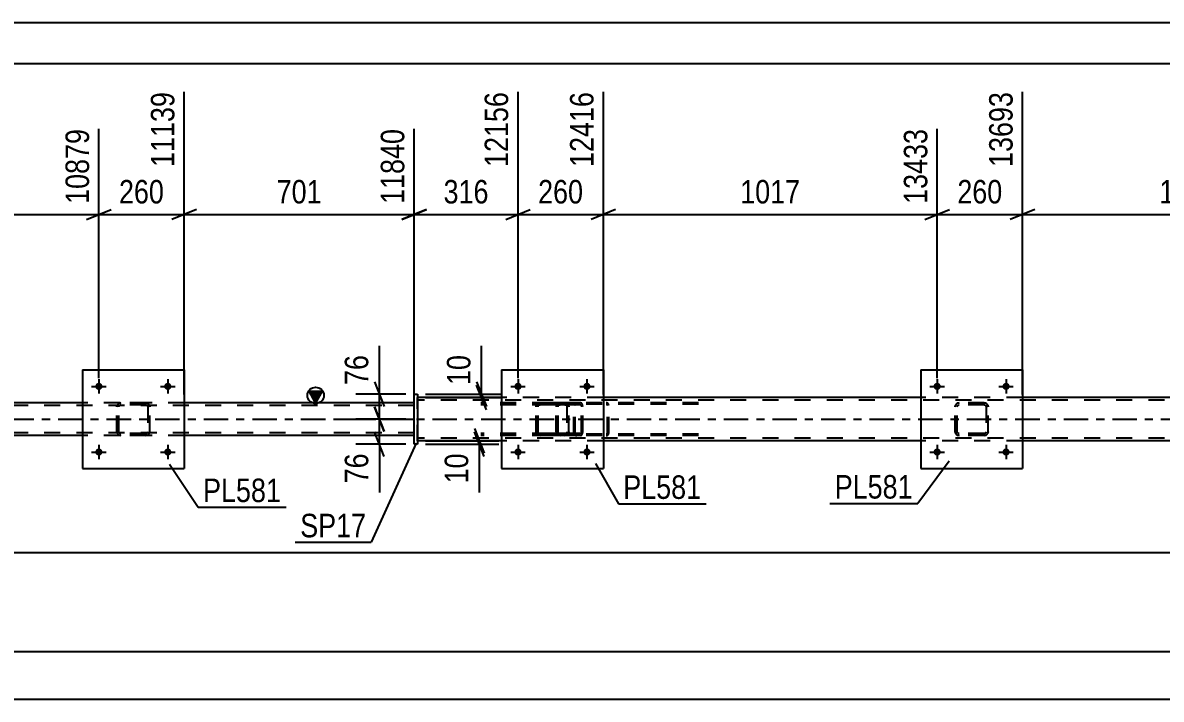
# Model space of a CAD drawing. Header units: millimetres. Extents: x 0 to 841, y 0 to 594.
# Drawn here: x 479.6 to 618.4, y 511.6 to 594 of the extents above; entities that cross this region are included whole.
import ezdxf

# ---------------------------------------------------------------- set-up
doc = ezdxf.new("R2010")
doc.units = ezdxf.units.MM
doc.linetypes.add('DXK_LINE_DOT2', pattern=[3.9198, 1.9599, -1.9599])
doc.linetypes.add('DXK_LINE_DOT3', pattern=[5.9187, 2.979, -0.9799, 0.9799, -0.9799])
doc.styles.add('Arial Narrow', font='ARIALN.TTF', dxfattribs={"height": 0.2})

# ---------------------------------------------------------------- blocks, each defined once
blk = doc.blocks.new('Unknown-318888822-1135')
at = {"color": 5, "linetype": 'Continuous'}
for p, q in [((841, 594), (0, 594)), ((836, 589), (5, 589))]:
    blk.add_line(p, q, dxfattribs=at)
blk = doc.blocks.new('Part-318888822-5518 - 5512')
at = {"color": 2, "linetype": 'Continuous'}
for p, q in [((527.31, 542.65), (527.31, 548.73)), ((527.31, 548.73), (527.71, 548.73)), ((527.71, 548.73), (527.71, 542.65)), ((527.71, 542.65), (527.31, 542.65))]:
    blk.add_line(p, q, dxfattribs=at)
blk = doc.blocks.new('Part-318888822-5523 - 5512')
at = {"color": 2, "linetype": 'Continuous'}
for p, q in [((537.97, 548.33), (527.71, 548.33)), ((589.05, 548.33), (550.37, 548.33)), ((640.13, 548.33), (601.45, 548.33)), ((537.97, 543.05), (527.71, 543.05)), ((589.05, 543.05), (550.37, 543.05)), ((640.13, 543.05), (601.45, 543.05))]:
    blk.add_line(p, q, dxfattribs=at)
at = {"color": 7, "linetype": 'DXK_LINE_DOT2'}
for p, q in [((527.71, 543.05), (527.71, 548.33)), ((550.37, 548.33), (537.97, 548.33)), ((601.45, 548.33), (589.05, 548.33)), ((775.54, 548.01), (527.71, 548.01)), ((775.54, 543.37), (527.71, 543.37)), ((550.37, 543.05), (537.97, 543.05)), ((601.45, 543.05), (589.05, 543.05))]:
    blk.add_line(p, q, dxfattribs=at)
at = {"color": 7, "linetype": 'DXK_LINE_DOT3'}
blk.add_line((517.71, 545.69), (785.54, 545.69), dxfattribs=at)
blk = doc.blocks.new('Bolt-318888822-5609 - 5512')
at = {"linetype": 'Continuous'}
for points in [[(540.41, 541.69, -1), (539.53, 541.69, -1)], [(548.81, 541.69, -1), (547.93, 541.69, -1)]]:
    blk.add_hatch(color=1, dxfattribs=at).paths.add_polyline_path(points)
at = {"color": 1, "linetype": 'Continuous'}
for p, q in [((539.97, 542.57), (539.97, 540.81)), ((548.37, 542.57), (548.37, 540.81)), ((539.09, 541.69), (540.85, 541.69)), ((547.49, 541.69), (549.25, 541.69))]:
    blk.add_line(p, q, dxfattribs=at)
blk = doc.blocks.new('Part-318888822-5695 - 5512')
at = {"color": 2, "linetype": 'Continuous'}
for p, q in [((486.89, 551.69), (486.89, 539.69)), ((486.89, 551.69), (499.29, 551.69)), ((499.29, 551.69), (499.29, 539.69)), ((486.89, 539.69), (499.29, 539.69))]:
    blk.add_line(p, q, dxfattribs=at)
blk = doc.blocks.new('Bolt-318888822-5604 - 5512')
at = {"linetype": 'Continuous'}
for points in [[(591.49, 549.69, -1), (590.61, 549.69, -1)], [(599.89, 549.69, -1), (599.01, 549.69, -1)]]:
    blk.add_hatch(color=1, dxfattribs=at).paths.add_polyline_path(points)
at = {"color": 1, "linetype": 'Continuous'}
for p, q in [((590.17, 549.69), (591.93, 549.69)), ((591.05, 550.57), (591.05, 548.81)), ((598.57, 549.69), (600.33, 549.69)), ((599.45, 550.57), (599.45, 548.81))]:
    blk.add_line(p, q, dxfattribs=at)
blk = doc.blocks.new('Bolt-318888822-5605 - 5512')
at = {"linetype": 'Continuous'}
for points in [[(591.49, 541.69, -1), (590.61, 541.69, -1)], [(599.89, 541.69, -1), (599.01, 541.69, -1)]]:
    blk.add_hatch(color=1, dxfattribs=at).paths.add_polyline_path(points)
at = {"color": 1, "linetype": 'Continuous'}
for p, q in [((591.05, 542.57), (591.05, 540.81)), ((599.45, 542.57), (599.45, 540.81)), ((590.17, 541.69), (591.93, 541.69)), ((598.57, 541.69), (600.33, 541.69))]:
    blk.add_line(p, q, dxfattribs=at)
blk = doc.blocks.new('Bolt-318888822-5608 - 5512')
at = {"linetype": 'Continuous'}
for points in [[(540.41, 549.69, -1), (539.53, 549.69, -1)], [(548.81, 549.69, -1), (547.93, 549.69, -1)]]:
    blk.add_hatch(color=1, dxfattribs=at).paths.add_polyline_path(points)
at = {"color": 1, "linetype": 'Continuous'}
for p, q in [((539.09, 549.69), (540.85, 549.69)), ((539.97, 550.57), (539.97, 548.81)), ((547.49, 549.69), (549.25, 549.69)), ((548.37, 550.57), (548.37, 548.81))]:
    blk.add_line(p, q, dxfattribs=at)
blk = doc.blocks.new('Bolt-318888822-5610 - 5512')
at = {"linetype": 'Continuous'}
for points in [[(489.33, 549.69, -1), (488.45, 549.69, -1)], [(497.73, 549.69, -1), (496.85, 549.69, -1)]]:
    blk.add_hatch(color=1, dxfattribs=at).paths.add_polyline_path(points)
at = {"color": 1, "linetype": 'Continuous'}
for p, q in [((488.01, 549.69), (489.77, 549.69)), ((488.89, 550.57), (488.89, 548.81)), ((496.41, 549.69), (498.17, 549.69)), ((497.29, 550.57), (497.29, 548.81))]:
    blk.add_line(p, q, dxfattribs=at)
blk = doc.blocks.new('Bolt-318888822-5611 - 5512')
at = {"linetype": 'Continuous'}
for points in [[(489.33, 541.69, -1), (488.45, 541.69, -1)], [(497.73, 541.69, -1), (496.85, 541.69, -1)]]:
    blk.add_hatch(color=1, dxfattribs=at).paths.add_polyline_path(points)
at = {"color": 1, "linetype": 'Continuous'}
for p, q in [((488.89, 542.57), (488.89, 540.81)), ((497.29, 542.57), (497.29, 540.81)), ((488.01, 541.69), (489.77, 541.69)), ((496.41, 541.69), (498.17, 541.69))]:
    blk.add_line(p, q, dxfattribs=at)
blk = doc.blocks.new('Part-318888822-5677 - 5512')
at = {"color": 2, "linetype": 'Continuous'}
for p, q in [((589.05, 551.69), (589.05, 539.69)), ((589.05, 551.69), (601.45, 551.69)), ((601.45, 551.69), (601.45, 539.69)), ((589.05, 539.69), (601.45, 539.69))]:
    blk.add_line(p, q, dxfattribs=at)
blk = doc.blocks.new('Part-318888822-5678 - 5512')
at = {"color": 7, "linetype": 'DXK_LINE_DOT2'}
for p, q in [((593.25, 547.21), (593.28, 547.4)), ((593.28, 547.4), (593.25, 547.21)), ((593.25, 544.17), (593.25, 547.21)), ((593.49, 547.21), (593.51, 547.3)), ((593.49, 544.17), (593.49, 547.21)), ((593.51, 547.3), (593.56, 547.38)), ((593.54, 547.66), (593.73, 547.69)), ((593.73, 547.69), (593.54, 547.66)), ((593.56, 547.38), (593.64, 547.43)), ((593.64, 547.43), (593.73, 547.45)), ((596.77, 547.69), (593.73, 547.69)), ((596.77, 547.45), (593.73, 547.45)), ((596.77, 547.69), (596.95, 547.66)), ((596.95, 547.66), (596.77, 547.69)), ((596.77, 547.45), (596.86, 547.43)), ((596.86, 547.43), (596.94, 547.38)), ((596.94, 547.38), (596.99, 547.3)), ((596.99, 547.3), (597.01, 547.21)), ((597.01, 547.21), (597.01, 544.17)), ((597.21, 547.4), (597.25, 547.21)), ((597.25, 547.21), (597.21, 547.4)), ((597.25, 544.17), (597.25, 547.21)), ((593.28, 543.99), (593.25, 544.17)), ((593.25, 544.17), (593.28, 543.99)), ((593.51, 544.08), (593.49, 544.17)), ((593.56, 544), (593.51, 544.08)), ((593.64, 543.95), (593.56, 544)), ((593.73, 543.93), (593.64, 543.95)), ((596.77, 543.93), (593.73, 543.93)), ((596.86, 543.95), (596.77, 543.93)), ((596.94, 544), (596.86, 543.95)), ((596.99, 544.08), (596.94, 544)), ((597.01, 544.17), (596.99, 544.08)), ((597.25, 544.17), (597.21, 543.99)), ((597.21, 543.99), (597.25, 544.17)), ((593.73, 543.69), (593.54, 543.73)), ((593.54, 543.73), (593.73, 543.69)), ((596.77, 543.69), (593.73, 543.69)), ((596.95, 543.73), (596.77, 543.69)), ((596.77, 543.69), (596.95, 543.73))]:
    blk.add_line(p, q, dxfattribs=at)
at = {"color": 7, "linetype": 'DXK_LINE_DOT3'}
blk.add_line((595.25, 545.69), (595.25, 545.69), dxfattribs=at)
at = {"color": 7, "linetype": 'DXK_LINE_DOT2'}
for centre, start, end in [((593.73, 547.21), 112.5, 157.5), ((593.73, 547.21), 112.5, 157.5), ((596.77, 547.21), 22.5, 67.5), ((596.77, 547.21), 22.5, 67.5), ((593.73, 544.17), 202.5, 247.5), ((593.73, 544.17), 202.5, 247.5), ((596.77, 544.17), 292.5, 337.5), ((596.77, 544.17), 292.5, 337.5)]:
    blk.add_arc(centre, 0.48, start, end, dxfattribs=at)
blk = doc.blocks.new('Part-318888822-5689 - 5512')
at = {"color": 2, "linetype": 'Continuous'}
for p, q in [((537.97, 551.69), (537.97, 539.69)), ((537.97, 551.69), (550.37, 551.69)), ((550.37, 551.69), (550.37, 539.69)), ((537.97, 539.69), (550.37, 539.69))]:
    blk.add_line(p, q, dxfattribs=at)
blk = doc.blocks.new('Part-318888822-5690 - 5512')
at = {"color": 7, "linetype": 'DXK_LINE_DOT2'}
for p, q in [((542.17, 547.21), (542.2, 547.4)), ((542.2, 547.4), (542.17, 547.21)), ((542.17, 544.17), (542.17, 547.21)), ((542.41, 547.21), (542.42, 547.3)), ((542.41, 544.17), (542.41, 547.21)), ((542.42, 547.3), (542.48, 547.38)), ((542.46, 547.66), (542.65, 547.69)), ((542.65, 547.69), (542.46, 547.66)), ((542.48, 547.38), (542.55, 547.43)), ((542.55, 547.43), (542.65, 547.45)), ((545.69, 547.69), (542.65, 547.69)), ((545.69, 547.45), (542.65, 547.45)), ((545.69, 547.69), (545.87, 547.66)), ((545.87, 547.66), (545.69, 547.69)), ((545.69, 547.45), (545.78, 547.43)), ((545.78, 547.43), (545.86, 547.38)), ((545.86, 547.38), (545.91, 547.3)), ((545.91, 547.3), (545.93, 547.21)), ((545.93, 547.21), (545.93, 544.17)), ((546.13, 547.4), (546.17, 547.21)), ((546.17, 547.21), (546.13, 547.4)), ((546.17, 544.17), (546.17, 547.21)), ((542.2, 543.99), (542.17, 544.17)), ((542.17, 544.17), (542.2, 543.99)), ((542.42, 544.08), (542.41, 544.17)), ((542.48, 544), (542.42, 544.08)), ((542.55, 543.95), (542.48, 544)), ((542.65, 543.93), (542.55, 543.95)), ((545.69, 543.93), (542.65, 543.93)), ((545.78, 543.95), (545.69, 543.93)), ((545.86, 544), (545.78, 543.95)), ((545.91, 544.08), (545.86, 544)), ((545.93, 544.17), (545.91, 544.08)), ((546.17, 544.17), (546.13, 543.99)), ((546.13, 543.99), (546.17, 544.17)), ((542.65, 543.69), (542.46, 543.73)), ((542.46, 543.73), (542.65, 543.69)), ((545.69, 543.69), (542.65, 543.69)), ((545.87, 543.73), (545.69, 543.69)), ((545.69, 543.69), (545.87, 543.73))]:
    blk.add_line(p, q, dxfattribs=at)
at = {"color": 7, "linetype": 'DXK_LINE_DOT3'}
blk.add_line((544.17, 545.69), (544.17, 545.69), dxfattribs=at)
at = {"color": 7, "linetype": 'DXK_LINE_DOT2'}
for centre, start, end in [((542.65, 547.21), 112.5, 157.5), ((542.65, 547.21), 112.5, 157.5), ((545.69, 547.21), 22.5, 67.5), ((545.69, 547.21), 22.5, 67.5), ((542.65, 544.17), 202.5, 247.5), ((542.65, 544.17), 202.5, 247.5), ((545.69, 544.17), 292.5, 337.5), ((545.69, 544.17), 292.5, 337.5)]:
    blk.add_arc(centre, 0.48, start, end, dxfattribs=at)
blk = doc.blocks.new('Part-318888822-5696 - 5512')
at = {"color": 7, "linetype": 'DXK_LINE_DOT2'}
for p, q in [((491.09, 547.21), (491.12, 547.4)), ((491.12, 547.4), (491.09, 547.21)), ((491.09, 544.17), (491.09, 547.21)), ((491.33, 547.21), (491.34, 547.3)), ((491.33, 544.17), (491.33, 547.21)), ((491.34, 547.3), (491.4, 547.38)), ((491.38, 547.66), (491.57, 547.69)), ((491.57, 547.69), (491.38, 547.66)), ((491.4, 547.38), (491.47, 547.43)), ((491.47, 547.43), (491.57, 547.45)), ((494.61, 547.69), (491.57, 547.69)), ((494.61, 547.45), (491.57, 547.45)), ((494.61, 547.69), (494.79, 547.66)), ((494.79, 547.66), (494.61, 547.69)), ((494.61, 547.45), (494.7, 547.43)), ((494.7, 547.43), (494.78, 547.38)), ((494.78, 547.38), (494.83, 547.3)), ((494.83, 547.3), (494.85, 547.21)), ((494.85, 547.21), (494.85, 544.17)), ((495.05, 547.4), (495.09, 547.21)), ((495.09, 547.21), (495.05, 547.4)), ((495.09, 544.17), (495.09, 547.21)), ((491.12, 543.99), (491.09, 544.17)), ((491.09, 544.17), (491.12, 543.99)), ((491.34, 544.08), (491.33, 544.17)), ((491.4, 544), (491.34, 544.08)), ((491.47, 543.95), (491.4, 544)), ((491.57, 543.93), (491.47, 543.95)), ((494.61, 543.93), (491.57, 543.93)), ((494.7, 543.95), (494.61, 543.93)), ((494.78, 544), (494.7, 543.95)), ((494.83, 544.08), (494.78, 544)), ((494.85, 544.17), (494.83, 544.08)), ((495.09, 544.17), (495.05, 543.99)), ((495.05, 543.99), (495.09, 544.17)), ((491.57, 543.69), (491.38, 543.73)), ((491.38, 543.73), (491.57, 543.69)), ((494.61, 543.69), (491.57, 543.69)), ((494.79, 543.73), (494.61, 543.69)), ((494.61, 543.69), (494.79, 543.73))]:
    blk.add_line(p, q, dxfattribs=at)
at = {"color": 7, "linetype": 'DXK_LINE_DOT3'}
blk.add_line((493.09, 545.69), (493.09, 545.69), dxfattribs=at)
at = {"color": 7, "linetype": 'DXK_LINE_DOT2'}
for centre, start, end in [((491.57, 547.21), 112.5, 157.5), ((491.57, 547.21), 112.5, 157.5), ((494.61, 547.21), 22.5, 67.5), ((494.61, 547.21), 22.5, 67.5), ((491.57, 544.17), 202.5, 247.5), ((491.57, 544.17), 202.5, 247.5), ((494.61, 544.17), 292.5, 337.5), ((494.61, 544.17), 292.5, 337.5)]:
    blk.add_arc(centre, 0.48, start, end, dxfattribs=at)
blk = doc.blocks.new('Part-318888822-5721 - 5512')
at = {"color": 7, "linetype": 'DXK_LINE_DOT2'}
for p, q in [((547.59, 547.69), (535.43, 547.69)), ((547.59, 547.45), (535.43, 547.45)), ((544.63, 547.4), (544.6, 547.21)), ((544.6, 544.17), (544.6, 547.21)), ((544.85, 547.21), (544.87, 547.3)), ((544.85, 544.17), (544.85, 547.21)), ((544.87, 547.3), (544.92, 547.38)), ((545.1, 547.69), (544.91, 547.66)), ((544.92, 547.38), (545, 547.43)), ((545, 547.43), (545.1, 547.45)), ((546.78, 547.45), (546.78, 547.69)), ((547.69, 547.66), (547.59, 547.69)), ((547.59, 547.45), (547.64, 547.43)), ((547.64, 547.43), (547.69, 547.38)), ((547.78, 547.55), (547.69, 547.66)), ((547.69, 547.38), (547.71, 547.3)), ((547.71, 547.3), (547.72, 547.21)), ((547.72, 544.17), (547.72, 547.21)), ((547.84, 547.4), (547.78, 547.55)), ((547.86, 547.21), (547.84, 547.4)), ((547.86, 544.17), (547.86, 547.21)), ((547.59, 543.93), (535.43, 543.93)), ((544.6, 544.17), (544.63, 543.99)), ((544.87, 544.08), (544.85, 544.17)), ((544.92, 544), (544.87, 544.08)), ((545, 543.95), (544.92, 544)), ((545.1, 543.93), (545, 543.95)), ((546.78, 543.69), (546.78, 543.93)), ((547.64, 543.95), (547.59, 543.93)), ((547.69, 544), (547.64, 543.95)), ((547.71, 544.08), (547.69, 544)), ((547.72, 544.17), (547.71, 544.08)), ((547.78, 543.83), (547.84, 543.99)), ((547.84, 543.99), (547.86, 544.17)), ((547.59, 543.69), (535.43, 543.69)), ((544.91, 543.73), (545.1, 543.69)), ((547.59, 543.69), (547.69, 543.73)), ((547.69, 543.73), (547.78, 543.83))]:
    blk.add_line(p, q, dxfattribs=at)
for centre, start, end in [((545.08, 547.2), 111.1941, 156.1506), ((545.08, 544.19), 203.8494, 248.8059)]:
    blk.add_arc(centre, 0.492, start, end, dxfattribs=at)
blk = doc.blocks.new('Part-318888822-5750 - 5512')
at = {"color": 7, "linetype": 'DXK_LINE_DOT2'}
for p, q in [((546.81, 547.49), (546.78, 547.37)), ((546.78, 544.01), (546.78, 547.37)), ((546.95, 547.37), (546.96, 547.43)), ((546.95, 544.01), (546.95, 547.37)), ((546.96, 547.43), (547, 547.49)), ((547.12, 547.69), (546.99, 547.67)), ((547, 547.49), (547.05, 547.52)), ((547.05, 547.52), (547.12, 547.53)), ((561.98, 547.69), (547.12, 547.69)), ((561.98, 547.53), (547.12, 547.53)), ((550.83, 547.67), (550.7, 547.69)), ((550.7, 547.53), (550.76, 547.52)), ((550.76, 547.52), (550.82, 547.49)), ((550.82, 547.49), (550.85, 547.43)), ((550.85, 547.43), (550.87, 547.37)), ((550.87, 544.01), (550.87, 547.37)), ((551.04, 547.37), (551.01, 547.49)), ((551.04, 544.01), (551.04, 547.37)), ((546.78, 544.01), (546.81, 543.89)), ((546.96, 543.95), (546.95, 544.01)), ((547, 543.9), (546.96, 543.95)), ((547.05, 543.86), (547, 543.9)), ((550.82, 543.9), (550.76, 543.86)), ((550.85, 543.95), (550.82, 543.9)), ((550.87, 544.01), (550.85, 543.95)), ((551.01, 543.89), (551.04, 544.01)), ((546.99, 543.72), (547.12, 543.69)), ((547.12, 543.85), (547.05, 543.86)), ((561.98, 543.85), (547.12, 543.85)), ((561.98, 543.69), (547.12, 543.69)), ((550.76, 543.86), (550.7, 543.85)), ((550.7, 543.69), (550.83, 543.72))]:
    blk.add_line(p, q, dxfattribs=at)
for centre, start, end in [((547.11, 547.36), 110.7584, 155.6801), ((550.71, 547.36), 24.3199, 69.2416), ((547.11, 544.03), 204.3199, 249.2416), ((550.71, 544.03), 290.7584, 335.6801)]:
    blk.add_arc(centre, 0.331, start, end, dxfattribs=at)
blk = doc.blocks.new('Part-318888822-5782 - 5512')
at = {"linetype": 'Continuous'}
blk.add_hatch(color=2, dxfattribs=at).paths.add_polyline_path([(515.31, 547.69), (514.51, 549.09), (516.11, 549.09)])
at = {"color": 2, "linetype": 'Continuous'}
for p, q in [((515.31, 547.69), (514.51, 549.09)), ((514.51, 549.09), (516.11, 549.09)), ((516.11, 549.09), (515.31, 547.69)), ((486.89, 547.69), (448.21, 547.69)), ((527.31, 547.69), (499.29, 547.69)), ((486.89, 543.69), (448.21, 543.69)), ((527.31, 543.69), (499.29, 543.69))]:
    blk.add_line(p, q, dxfattribs=at)
at = {"color": 7, "linetype": 'DXK_LINE_DOT2'}
for p, q in [((527.31, 547.37), (111.04, 547.37)), ((499.29, 547.69), (180.4, 547.69)), ((527.31, 543.69), (527.31, 547.69)), ((527.31, 544.01), (111.04, 544.01)), ((499.29, 543.69), (486.89, 543.69))]:
    blk.add_line(p, q, dxfattribs=at)
at = {"color": 7, "linetype": 'DXK_LINE_DOT3'}
blk.add_line((111.04, 545.69), (527.31, 545.69), dxfattribs=at)
at = {"color": 2, "linetype": 'Continuous'}
blk.add_circle((515.31, 548.59), 1, dxfattribs=at)
blk = doc.blocks.new('StraightDimension-318888822-5793 - 5512')
at = {"color": 7, "linetype": 'Continuous'}
for p, q in [((522.47, 547.19), (523.67, 544.19)), ((526.31, 545.69), (520.22, 545.69)), ((523.07, 542.65), (523.07, 545.69)), ((523.67, 541.15), (522.47, 544.15)), ((526.31, 542.65), (520.22, 542.65)), ((523.07, 542.65), (523.07, 536.75)), ((523.07, 542.65), (523.07, 536.75))]:
    blk.add_line(p, q, dxfattribs=at)
at = {"color": 0}
blk.add_wipeout([(522.32, 542.13), (518.12, 542.13), (518.12, 537.27), (522.32, 537.27)], dxfattribs=at)
at = {"color": 3, "style": 'Arial Narrow'}
blk.add_text('76', height=2.863, rotation=90.0002, dxfattribs=at).set_placement((521.72, 537.87))
blk = doc.blocks.new('StraightDimension-318888822-19791 - 5512')
at = {"color": 7, "linetype": 'Continuous'}
for p, q in [((550.37, 548.69), (550.37, 585.57)), ((591.05, 550.69), (591.05, 581.07)), ((551.87, 571.23), (548.87, 570.03)), ((550.37, 570.63), (591.05, 570.63)), ((589.55, 570.03), (592.55, 571.23))]:
    blk.add_line(p, q, dxfattribs=at)
at = {"color": 0}
blk.add_wipeout([(574.96, 571.38), (574.96, 575.58), (566.45, 575.58), (566.45, 571.38)], dxfattribs=at)
at = {"color": 3, "style": 'Arial Narrow'}
blk.add_text('1017', height=2.863, dxfattribs=at).set_placement((567.05, 571.98))
at = {"color": 0, "linetype": 'Continuous'}
blk.add_wipeout([(590.45, 581.67), (586.25, 581.67), (586.25, 571.33), (590.45, 571.33)], dxfattribs=at)
at = {"color": 3, "linetype": 'Continuous', "style": 'Arial Narrow'}
blk.add_text('13433', height=2.863, rotation=90.0002, dxfattribs=at).set_placement((589.85, 571.93))
blk = doc.blocks.new('StraightDimension-318888822-19789 - 5512')
at = {"color": 7, "linetype": 'Continuous'}
for p, q in [((601.45, 548.69), (601.45, 585.57)), ((642.13, 550.69), (642.13, 581.07)), ((602.95, 571.23), (599.95, 570.03)), ((601.45, 570.63), (642.13, 570.63)), ((640.63, 570.03), (643.63, 571.23))]:
    blk.add_line(p, q, dxfattribs=at)
at = {"color": 0}
blk.add_wipeout([(626.04, 571.38), (626.04, 575.58), (617.53, 575.58), (617.53, 571.38)], dxfattribs=at)
at = {"color": 3, "style": 'Arial Narrow'}
blk.add_text('1017', height=2.863, dxfattribs=at).set_placement((618.13, 571.98))
at = {"color": 0, "linetype": 'Continuous'}
blk.add_wipeout([(641.53, 581.67), (637.33, 581.67), (637.33, 571.33), (641.53, 571.33)], dxfattribs=at)
at = {"color": 3, "linetype": 'Continuous', "style": 'Arial Narrow'}
blk.add_text('14710', height=2.863, rotation=90.0002, dxfattribs=at).set_placement((640.93, 571.93))
blk = doc.blocks.new('StraightDimension-318888822-5806 - 5512')
at = {"color": 7, "linetype": 'Continuous'}
for p, q in [((523.07, 548.73), (523.07, 554.64)), ((523.07, 548.73), (523.07, 554.64)), ((522.47, 550.23), (523.67, 547.23)), ((526.31, 548.73), (520.22, 548.73)), ((523.07, 545.69), (523.07, 548.73)), ((523.67, 544.19), (522.47, 547.19)), ((526.31, 545.69), (520.22, 545.69))]:
    blk.add_line(p, q, dxfattribs=at)
at = {"color": 0}
blk.add_wipeout([(522.32, 554.11), (518.12, 554.11), (518.12, 549.26), (522.32, 549.26)], dxfattribs=at)
at = {"color": 3, "style": 'Arial Narrow'}
blk.add_text('76', height=2.863, rotation=90.0002, dxfattribs=at).set_placement((521.72, 549.86))
blk = doc.blocks.new('StraightDimension-318888822-5820 - 5512')
at = {"color": 7, "linetype": 'Continuous'}
for p, q in [((535.52, 548.73), (535.52, 554.64)), ((535.52, 548.73), (535.52, 554.64)), ((534.92, 550.23), (536.12, 547.23)), ((536.12, 546.83), (534.92, 549.83)), ((528.71, 548.73), (537.92, 548.73)), ((528.71, 548.33), (537.92, 548.33)), ((535.52, 548.33), (535.52, 548.73))]:
    blk.add_line(p, q, dxfattribs=at)
at = {"color": 0}
blk.add_wipeout([(534.77, 554.11), (530.57, 554.11), (530.57, 549.26), (534.77, 549.26)], dxfattribs=at)
at = {"color": 3, "style": 'Arial Narrow'}
blk.add_text('10', height=2.863, rotation=90.0002, dxfattribs=at).set_placement((534.17, 549.86))
blk = doc.blocks.new('StraightDimension-318888822-5831 - 5512')
at = {"color": 7, "linetype": 'Continuous'}
for p, q in [((534.65, 544.55), (535.85, 541.55)), ((535.85, 541.15), (534.65, 544.15)), ((528.71, 543.05), (537.65, 543.05)), ((528.71, 542.65), (537.65, 542.65)), ((535.25, 542.65), (535.25, 543.05)), ((535.25, 542.65), (535.25, 536.75)), ((535.25, 542.65), (535.25, 536.75))]:
    blk.add_line(p, q, dxfattribs=at)
at = {"color": 0}
blk.add_wipeout([(534.5, 542.13), (530.3, 542.13), (530.3, 537.27), (534.5, 537.27)], dxfattribs=at)
at = {"color": 3, "style": 'Arial Narrow'}
blk.add_text('10', height=2.863, rotation=90.0002, dxfattribs=at).set_placement((533.9, 537.87))
blk = doc.blocks.new('StraightDimension-318888822-6446 - 5512')
at = {"color": 7, "linetype": 'Continuous'}
blk.add_line((69.12, 517.39), (775.54, 517.39), dxfattribs=at)
blk = doc.blocks.new('StraightDimension-318888822-6467 - 5512')
at = {"color": 7, "linetype": 'Continuous'}
blk.add_line((68.48, 511.57), (776.18, 511.57), dxfattribs=at)
blk = doc.blocks.new('StraightDimension-318888822-6505 - 5512')
at = {"color": 7, "linetype": 'Continuous'}
blk.add_line((69.12, 529.46), (719.22, 529.46), dxfattribs=at)
blk = doc.blocks.new('StraightDimension-318888822-19790 - 5512')
at = {"color": 7, "linetype": 'Continuous'}
for p, q in [((601.45, 548.69), (601.45, 585.57)), ((591.05, 550.69), (591.05, 581.07)), ((589.55, 570.03), (592.55, 571.23)), ((591.05, 570.63), (601.45, 570.63)), ((602.95, 571.23), (599.95, 570.03))]:
    blk.add_line(p, q, dxfattribs=at)
at = {"color": 0}
blk.add_wipeout([(599.59, 571.38), (599.59, 575.58), (592.91, 575.58), (592.91, 571.38)], dxfattribs=at)
at = {"color": 3, "style": 'Arial Narrow'}
blk.add_text('260', height=2.863, dxfattribs=at).set_placement((593.51, 571.98))
at = {"color": 0, "linetype": 'Continuous'}
blk.add_wipeout([(600.85, 586.17), (596.65, 586.17), (596.65, 575.83), (600.85, 575.83)], dxfattribs=at)
at = {"color": 3, "linetype": 'Continuous', "style": 'Arial Narrow'}
blk.add_text('13693', height=2.863, rotation=90.0002, dxfattribs=at).set_placement((600.25, 576.43))
blk = doc.blocks.new('StraightDimension-318888822-19792 - 5512')
at = {"color": 7, "linetype": 'Continuous'}
for p, q in [((539.97, 550.69), (539.97, 585.57)), ((550.37, 548.69), (550.37, 585.57)), ((538.47, 570.03), (541.47, 571.23)), ((539.97, 570.63), (550.37, 570.63)), ((551.87, 571.23), (548.87, 570.03))]:
    blk.add_line(p, q, dxfattribs=at)
at = {"color": 0}
blk.add_wipeout([(548.51, 571.38), (548.51, 575.58), (541.82, 575.58), (541.82, 571.38)], dxfattribs=at)
at = {"color": 3, "style": 'Arial Narrow'}
blk.add_text('260', height=2.863, dxfattribs=at).set_placement((542.42, 571.98))
at = {"color": 0, "linetype": 'Continuous'}
blk.add_wipeout([(549.77, 586.17), (545.57, 586.17), (545.57, 575.83), (549.77, 575.83)], dxfattribs=at)
at = {"color": 3, "linetype": 'Continuous', "style": 'Arial Narrow'}
blk.add_text('12416', height=2.863, rotation=90.0002, dxfattribs=at).set_placement((549.17, 576.43))
blk = doc.blocks.new('StraightDimension-318888822-19793 - 5512')
at = {"color": 7, "linetype": 'Continuous'}
for p, q in [((539.97, 550.69), (539.97, 585.57)), ((527.31, 548.69), (527.31, 581.07)), ((528.81, 571.23), (525.81, 570.03)), ((527.31, 570.63), (539.97, 570.63)), ((538.47, 570.03), (541.47, 571.23))]:
    blk.add_line(p, q, dxfattribs=at)
at = {"color": 0}
blk.add_wipeout([(536.98, 571.38), (536.98, 575.58), (530.3, 575.58), (530.3, 571.38)], dxfattribs=at)
at = {"color": 3, "style": 'Arial Narrow'}
blk.add_text('316', height=2.863, dxfattribs=at).set_placement((530.9, 571.98))
at = {"color": 0, "linetype": 'Continuous'}
blk.add_wipeout([(539.37, 586.17), (535.17, 586.17), (535.17, 575.83), (539.37, 575.83)], dxfattribs=at)
at = {"color": 3, "linetype": 'Continuous', "style": 'Arial Narrow'}
blk.add_text('12156', height=2.863, rotation=90.0002, dxfattribs=at).set_placement((538.77, 576.43))
blk = doc.blocks.new('StraightDimension-318888822-19794 - 5512')
at = {"color": 7, "linetype": 'Continuous'}
for p, q in [((499.29, 548.69), (499.29, 585.57)), ((527.31, 548.69), (527.31, 581.07)), ((500.79, 571.23), (497.79, 570.03)), ((499.29, 570.63), (527.31, 570.63)), ((525.81, 570.03), (528.81, 571.23))]:
    blk.add_line(p, q, dxfattribs=at)
at = {"color": 0}
blk.add_wipeout([(516.64, 571.38), (516.64, 575.58), (509.96, 575.58), (509.96, 571.38)], dxfattribs=at)
at = {"color": 3, "style": 'Arial Narrow'}
blk.add_text('701', height=2.863, dxfattribs=at).set_placement((510.56, 571.98))
at = {"color": 0, "linetype": 'Continuous'}
blk.add_wipeout([(526.71, 581.67), (522.51, 581.67), (522.51, 571.33), (526.71, 571.33)], dxfattribs=at)
at = {"color": 3, "linetype": 'Continuous', "style": 'Arial Narrow'}
blk.add_text('11840', height=2.863, rotation=90.0002, dxfattribs=at).set_placement((526.11, 571.93))
blk = doc.blocks.new('StraightDimension-318888822-19795 - 5512')
at = {"color": 7, "linetype": 'Continuous'}
for p, q in [((499.29, 548.69), (499.29, 585.57)), ((488.89, 550.69), (488.89, 581.07)), ((487.39, 570.03), (490.39, 571.23)), ((488.89, 570.63), (499.29, 570.63)), ((500.79, 571.23), (497.79, 570.03))]:
    blk.add_line(p, q, dxfattribs=at)
at = {"color": 0}
blk.add_wipeout([(497.43, 571.38), (497.43, 575.58), (490.74, 575.58), (490.74, 571.38)], dxfattribs=at)
at = {"color": 3, "style": 'Arial Narrow'}
blk.add_text('260', height=2.863, dxfattribs=at).set_placement((491.34, 571.98))
at = {"color": 0, "linetype": 'Continuous'}
blk.add_wipeout([(498.69, 586.17), (494.49, 586.17), (494.49, 575.83), (498.69, 575.83)], dxfattribs=at)
at = {"color": 3, "linetype": 'Continuous', "style": 'Arial Narrow'}
blk.add_text('11139', height=2.863, rotation=90.0002, dxfattribs=at).set_placement((498.09, 576.43))
blk = doc.blocks.new('StraightDimension-318888822-19796 - 5512')
at = {"color": 7, "linetype": 'Continuous'}
for p, q in [((448.21, 548.69), (448.21, 583.74)), ((488.89, 550.69), (488.89, 581.07)), ((449.71, 571.23), (446.71, 570.03)), ((448.21, 570.63), (488.89, 570.63)), ((487.39, 570.03), (490.39, 571.23))]:
    blk.add_line(p, q, dxfattribs=at)
at = {"color": 0}
blk.add_wipeout([(472.8, 571.38), (472.8, 575.58), (464.29, 575.58), (464.29, 571.38)], dxfattribs=at)
at = {"color": 3, "style": 'Arial Narrow'}
blk.add_text('1017', height=2.863, dxfattribs=at).set_placement((464.89, 571.98))
at = {"color": 0, "linetype": 'Continuous'}
blk.add_wipeout([(488.29, 581.67), (484.09, 581.67), (484.09, 571.33), (488.29, 571.33)], dxfattribs=at)
at = {"color": 3, "linetype": 'Continuous', "style": 'Arial Narrow'}
blk.add_text('10879', height=2.863, rotation=90.0002, dxfattribs=at).set_placement((487.69, 571.93))
blk = doc.blocks.new('Mark-318888822-5514 - 5512')
at = {"color": 0}
blk.add_wipeout([(521.47, 531.3), (521.47, 534.3), (513.43, 534.3), (513.43, 531.3)], dxfattribs=at)
blk.add_wipeout([(521.47, 531.3), (521.47, 534.3), (513.43, 534.3), (513.43, 531.3)], dxfattribs=at)
at = {"color": 30, "linetype": 'Continuous'}
for p in [(527.54, 542.76), (512.83, 530.7)]:
    blk.add_line(p, (522.07, 530.7), dxfattribs=at)
at = {"color": 3, "style": 'Arial Narrow'}
blk.add_text('SP17', height=2.863, dxfattribs=at).set_placement((513.43, 531.3))
blk = doc.blocks.new('Mark-318888822-5673 - 5512')
at = {"color": 0}
blk.add_wipeout([(588.08, 536.02), (588.08, 539.02), (578.57, 539.02), (578.57, 536.02)], dxfattribs=at)
blk.add_wipeout([(588.08, 536.02), (588.08, 539.02), (578.57, 539.02), (578.57, 536.02)], dxfattribs=at)
at = {"color": 30, "linetype": 'Continuous'}
for p in [(592.5, 540.56), (577.97, 535.42)]:
    blk.add_line(p, (588.68, 535.42), dxfattribs=at)
at = {"color": 3, "style": 'Arial Narrow'}
blk.add_text('PL581', height=2.863, dxfattribs=at).set_placement((578.57, 536.02))
blk = doc.blocks.new('Mark-318888822-5685 - 5512')
at = {"color": 0}
blk.add_wipeout([(562.3, 535.98), (562.3, 538.98), (552.8, 538.98), (552.8, 535.98)], dxfattribs=at)
blk.add_wipeout([(562.3, 535.98), (562.3, 538.98), (552.8, 538.98), (552.8, 535.98)], dxfattribs=at)
at = {"color": 30, "linetype": 'Continuous'}
for p, q in [((549.42, 540.3), (552.2, 535.38)), ((552.2, 535.38), (562.9, 535.38))]:
    blk.add_line(p, q, dxfattribs=at)
at = {"color": 3, "style": 'Arial Narrow'}
blk.add_text('PL581', height=2.863, dxfattribs=at).set_placement((552.8, 535.98))
blk = doc.blocks.new('Mark-318888822-5691 - 5512')
at = {"color": 0}
blk.add_wipeout([(511.1, 535.59), (511.1, 538.59), (501.59, 538.59), (501.59, 535.59)], dxfattribs=at)
blk.add_wipeout([(511.1, 535.59), (511.1, 538.59), (501.59, 538.59), (501.59, 535.59)], dxfattribs=at)
at = {"color": 30, "linetype": 'Continuous'}
for p, q in [((497.51, 540.21), (500.99, 534.99)), ((500.99, 534.99), (511.7, 534.99))]:
    blk.add_line(p, q, dxfattribs=at)
at = {"color": 3, "style": 'Arial Narrow'}
blk.add_text('PL581', height=2.863, dxfattribs=at).set_placement((501.59, 535.59))

msp = doc.modelspace()

# ---------------------------------------------------------------- block references
for name in ['Unknown-318888822-1135', 'Part-318888822-5695 - 5512', 'Part-318888822-5689 - 5512', 'Part-318888822-5677 - 5512', 'Part-318888822-5782 - 5512', 'Bolt-318888822-5610 - 5512', 'Bolt-318888822-5608 - 5512', 'Bolt-318888822-5604 - 5512', 'Part-318888822-5523 - 5512', 'Part-318888822-5518 - 5512', 'Part-318888822-5696 - 5512', 'Part-318888822-5721 - 5512', 'Part-318888822-5690 - 5512', 'Part-318888822-5750 - 5512', 'Part-318888822-5678 - 5512', 'Bolt-318888822-5611 - 5512', 'Bolt-318888822-5609 - 5512', 'Bolt-318888822-5605 - 5512']:
    msp.add_blockref(name, (0, 0))

# ---------------------------------------------------------------- next in the draw order: block references
for name in ['StraightDimension-318888822-19791 - 5512', 'StraightDimension-318888822-19789 - 5512', 'StraightDimension-318888822-5820 - 5512', 'StraightDimension-318888822-5793 - 5512', 'StraightDimension-318888822-5831 - 5512']:
    msp.add_blockref(name, (0, 0))

# ---------------------------------------------------------------- next in the draw order: block references
for name in ['StraightDimension-318888822-19792 - 5512', 'StraightDimension-318888822-19790 - 5512', 'StraightDimension-318888822-5806 - 5512', 'StraightDimension-318888822-6446 - 5512']:
    msp.add_blockref(name, (0, 0))

# ---------------------------------------------------------------- next in the draw order: block references
for name in ['StraightDimension-318888822-19793 - 5512', 'StraightDimension-318888822-6467 - 5512']:
    msp.add_blockref(name, (0, 0))

# ---------------------------------------------------------------- next in the draw order: block references
for name in ['StraightDimension-318888822-19794 - 5512', 'StraightDimension-318888822-6505 - 5512']:
    msp.add_blockref(name, (0, 0))

# ---------------------------------------------------------------- next in the draw order: block references
for name in ['StraightDimension-318888822-19795 - 5512', 'Mark-318888822-5514 - 5512', 'Mark-318888822-5691 - 5512', 'Mark-318888822-5685 - 5512', 'Mark-318888822-5673 - 5512']:
    msp.add_blockref(name, (0, 0))

# ---------------------------------------------------------------- next in the draw order: block references
msp.add_blockref('StraightDimension-318888822-19796 - 5512', (0, 0))

doc.saveas('drawing.dxf')
